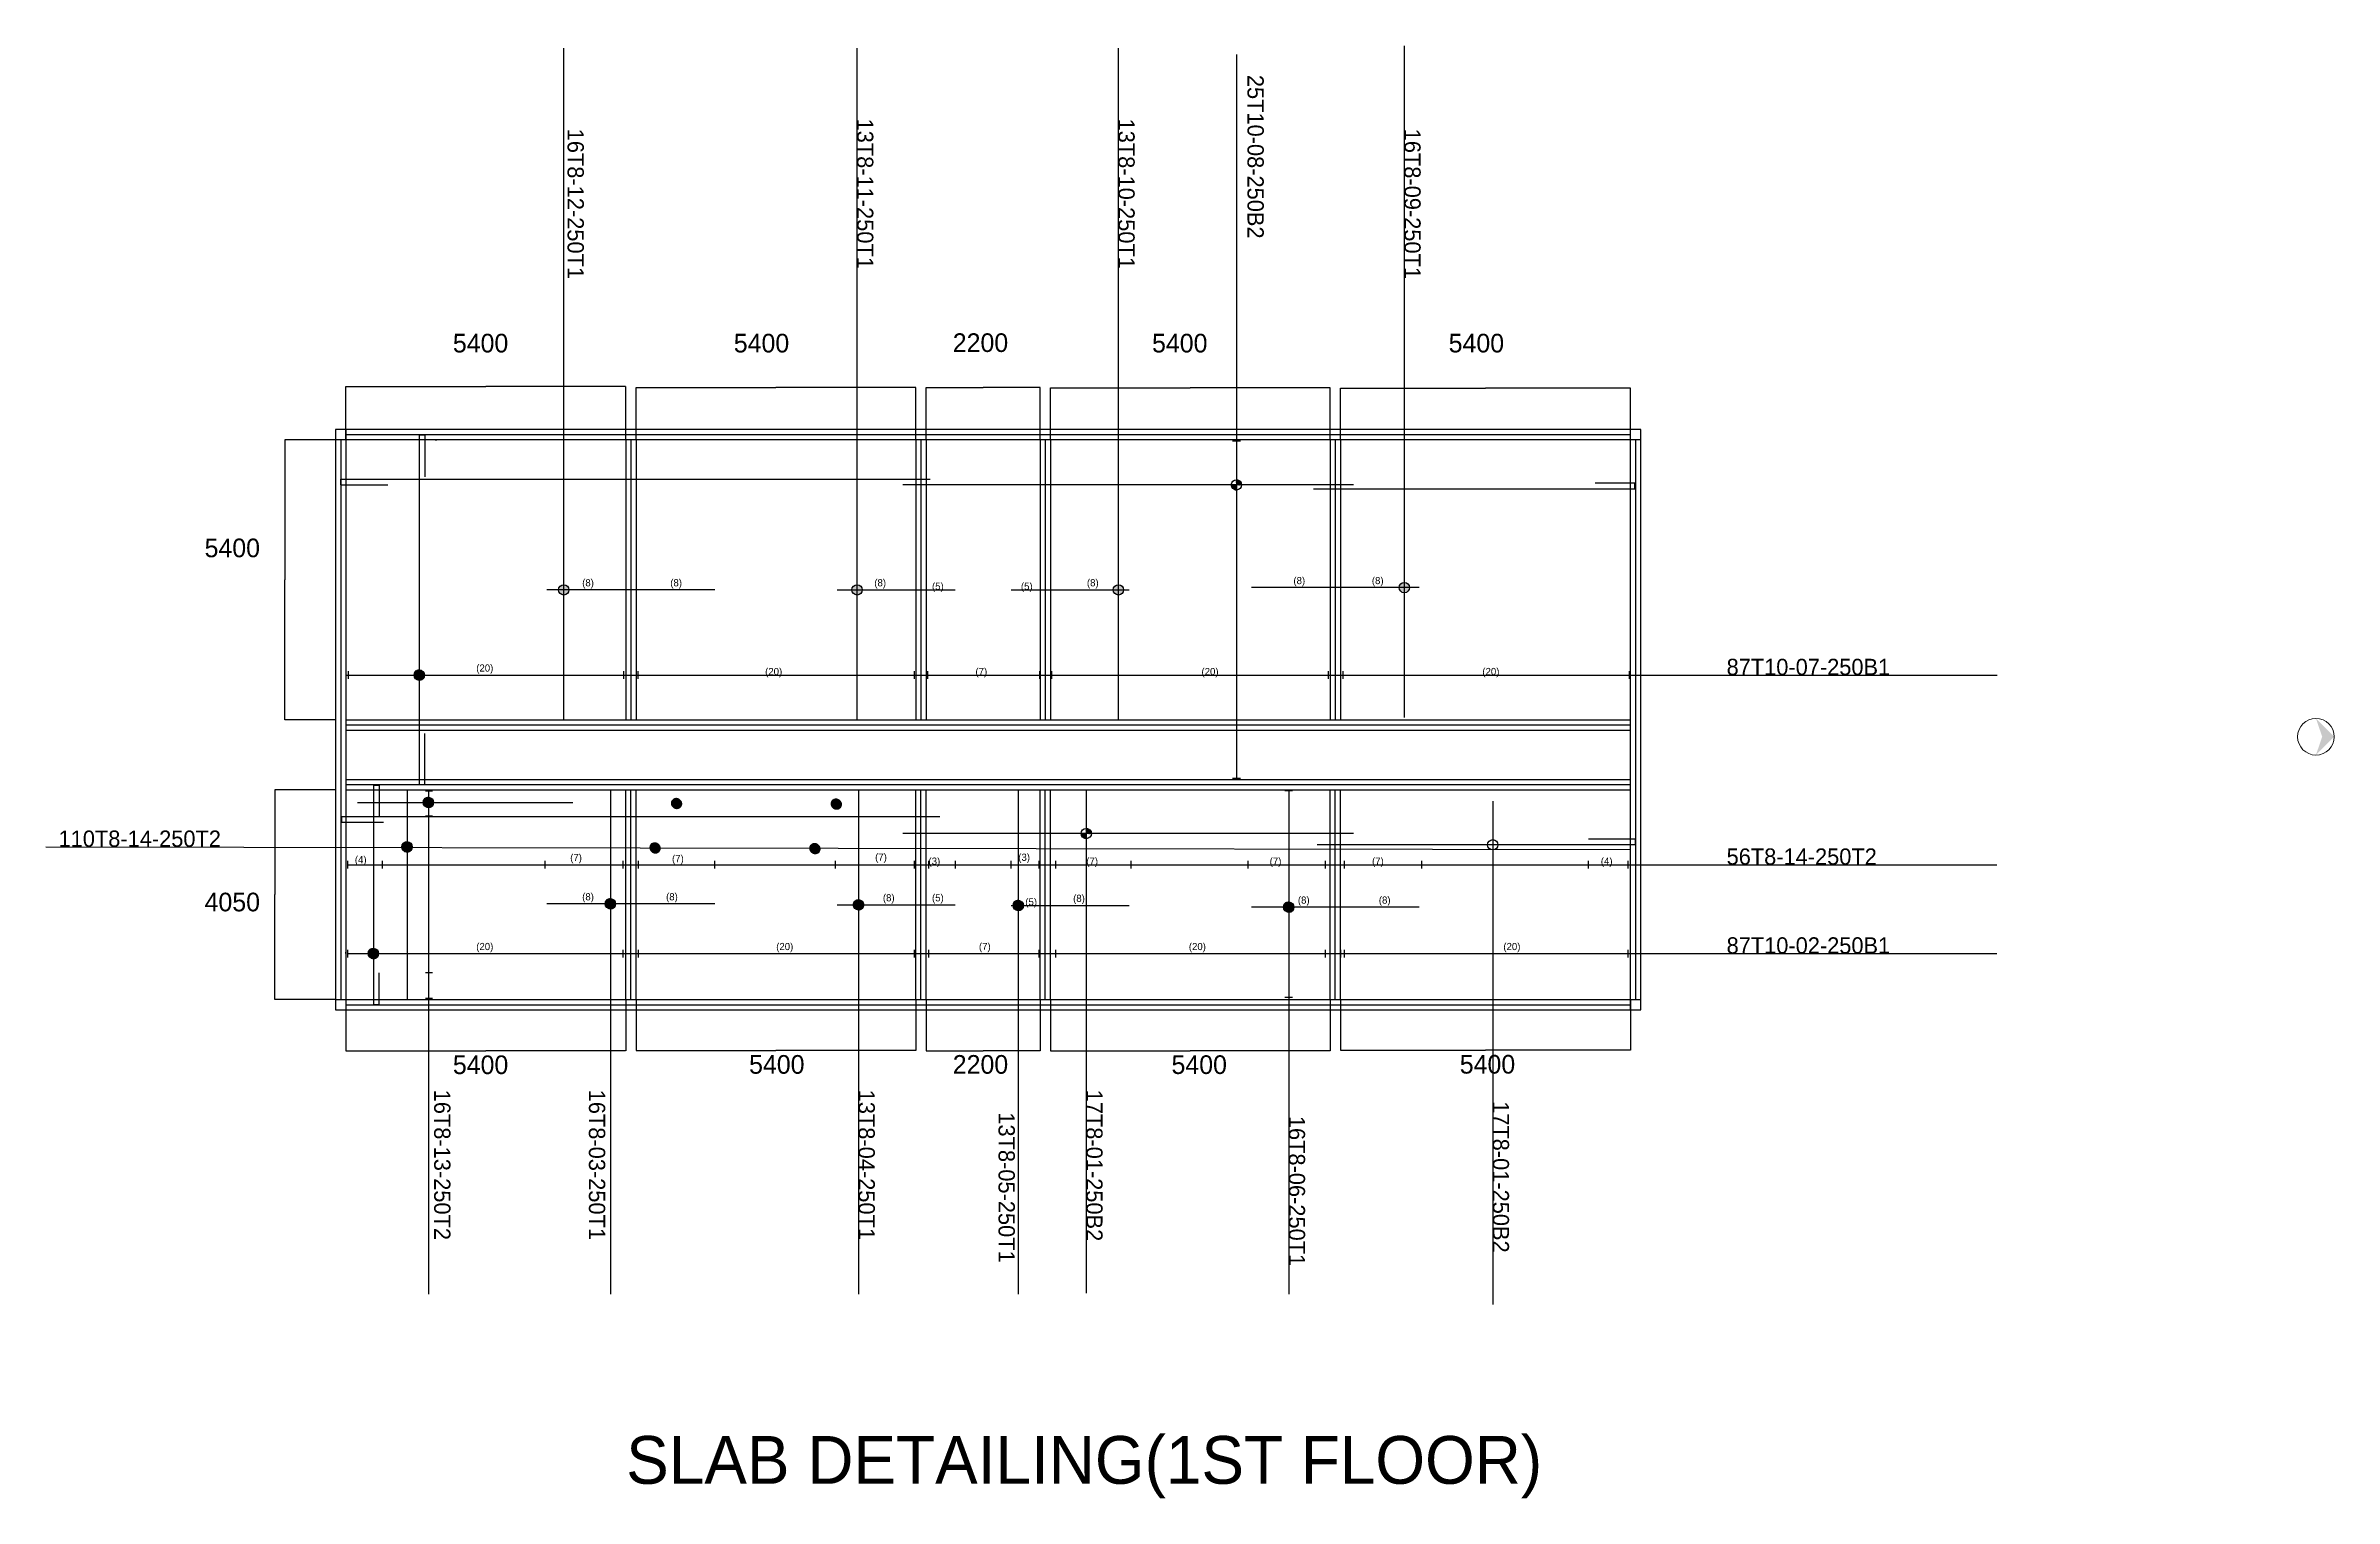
# Model space of a CAD drawing. Header units: millimetres. Extents: x 323482 to 503016, y 8175 to 72038.
# Drawn here: x 368594 to 412775, y 23635 to 51659 of the extents above; entities that cross this region are included whole.
import ezdxf

# ---------------------------------------------------------------- set-up
doc = ezdxf.new("R2010")
doc.units = ezdxf.units.MM
doc.header["$MEASUREMENT"] = 0
doc.layers.add('2D Drafting - General_Pen_No__102', color=7, linetype='Continuous', lineweight=13, true_color=0xcccccc)
doc.layers.add('2D Drafting - General_Pen_No__120', color=7, linetype='Continuous', lineweight=13)
doc.dimstyles.get("Standard").update_dxf_attribs({"dimtxt": 0.18, "dimasz": 0.18, "dimexe": 0.18, "dimexo": 0.0625, "dimgap": 0.09, "dimtad": 0, "dimtih": 1, "dimtoh": 1, "dimdec": 4, "dimzin": 0, "dimdsep": 46, "dimtxsty": 'Standard', "dimcen": 0.09, "dimadec": 0, "dimazin": 0, "dimtfac": 1, "dimtdec": 4, "dimtofl": 0, "dimtmove": 0, "dimatfit": 3, "dimfxl": 1, "dimtolj": 1, "dimtzin": 0, "dimarcsym": 0})
pattern_1 = [(45, (0, 0), (-0.08838834764831845, 0.08838834764831845), [])]

# ---------------------------------------------------------------- blocks, each defined once
blk = doc.blocks.new('*D360')
at = {"color": 0, "lineweight": -2, "transparency": 16777216}
for p, q in [((374389.6882842518, 44055.28668530208), (374389.6882842518, 45083.96731830511)), ((374389.8682842518, 45083.78731830511), (377089.2982842518, 45083.78731830511)), ((379789.5082842518, 45083.78731830511), (377090.0782842519, 45083.78731830511)), ((379789.6882842518, 44055.28668530208), (379789.6882842518, 45083.96731830511))]:
    blk.add_line(p, q, dxfattribs=at)
at = {"color": 0, "transparency": 16777216}
for points in [[(374389.8682842518, 45083.81731830511), (374389.8682842518, 45083.75731830511), (374389.6882842518, 45083.78731830511)], [(379789.5082842518, 45083.81731830511), (379789.5082842518, 45083.75731830511), (379789.6882842518, 45083.78731830511)]]:
    blk.add_solid(points, dxfattribs=at)
at = {"layer": 'Defpoints', "color": 0, "transparency": 16777216}
for p in [(379789.6882842518, 45083.78731830511), (374389.6882842518, 44055.22418530208), (379789.6882842518, 44055.22418530208)]:
    blk.add_point(p, dxfattribs=at)
at = {"color": 0, "transparency": 16777216, "insert": (377089.6882842518, 45083.78731830511), "char_height": 0.18, "attachment_point": 5}
blk.add_mtext('\\A1;5400', dxfattribs=at)
blk = doc.blocks.new('*D361')
at = {"color": 0, "lineweight": -2, "transparency": 16777216}
for p, q in [((379989.6882842518, 44055.28668530208), (379989.6882842518, 45068.47289511684)), ((379989.8682842518, 45068.29289511684), (382689.2982842518, 45068.29289511684)), ((385389.5082842518, 45068.29289511684), (382690.0782842519, 45068.29289511684)), ((385389.6882842518, 44055.28668530208), (385389.6882842518, 45068.47289511684))]:
    blk.add_line(p, q, dxfattribs=at)
at = {"color": 0, "transparency": 16777216}
for points in [[(379989.8682842518, 45068.32289511684), (379989.8682842518, 45068.26289511684), (379989.6882842518, 45068.29289511684)], [(385389.5082842518, 45068.32289511684), (385389.5082842518, 45068.26289511684), (385389.6882842518, 45068.29289511684)]]:
    blk.add_solid(points, dxfattribs=at)
at = {"layer": 'Defpoints', "color": 0, "transparency": 16777216}
for p in [(385389.6882842518, 45068.29289511684), (379989.6882842518, 44055.22418530208), (385389.6882842518, 44055.22418530208)]:
    blk.add_point(p, dxfattribs=at)
at = {"color": 0, "transparency": 16777216, "insert": (382689.6882842518, 45068.29289511684), "char_height": 0.18, "attachment_point": 5}
blk.add_mtext('\\A1;5400', dxfattribs=at)
blk = doc.blocks.new('*D362')
at = {"color": 0, "lineweight": -2, "transparency": 16777216}
for p, q in [((385589.6882842518, 44055.28668530208), (385589.6882842518, 45067.23617704801)), ((385589.8682842518, 45067.05617704801), (386689.2982842518, 45067.05617704801)), ((387789.5082842518, 45067.05617704801), (386690.0782842519, 45067.05617704801)), ((387789.6882842518, 44055.28668530208), (387789.6882842518, 45067.23617704801))]:
    blk.add_line(p, q, dxfattribs=at)
at = {"color": 0, "transparency": 16777216}
for points in [[(385589.8682842518, 45067.08617704801), (385589.8682842518, 45067.02617704801), (385589.6882842518, 45067.05617704801)], [(387789.5082842518, 45067.08617704801), (387789.5082842518, 45067.02617704801), (387789.6882842518, 45067.05617704801)]]:
    blk.add_solid(points, dxfattribs=at)
at = {"layer": 'Defpoints', "color": 0, "transparency": 16777216}
for p in [(387789.6882842518, 45067.05617704801), (385589.6882842518, 44055.22418530208), (387789.6882842518, 44055.22418530208)]:
    blk.add_point(p, dxfattribs=at)
at = {"color": 0, "transparency": 16777216, "insert": (386689.6882842518, 45067.05617704801), "char_height": 0.18, "attachment_point": 5}
blk.add_mtext('\\A1;2200', dxfattribs=at)
blk = doc.blocks.new('*D363')
at = {"color": 0, "lineweight": -2, "transparency": 16777216}
for p, q in [((387989.6882842518, 44055.28668530208), (387989.6882842518, 45058.98088701192)), ((387989.8682842518, 45058.80088701192), (390689.2982842518, 45058.80088701192)), ((393389.5082842518, 45058.80088701192), (390690.0782842519, 45058.80088701192)), ((393389.6882842518, 44055.28668530208), (393389.6882842518, 45058.98088701192))]:
    blk.add_line(p, q, dxfattribs=at)
at = {"color": 0, "transparency": 16777216}
for points in [[(387989.8682842518, 45058.83088701192), (387989.8682842518, 45058.77088701192), (387989.6882842518, 45058.80088701192)], [(393389.5082842518, 45058.83088701192), (393389.5082842518, 45058.77088701192), (393389.6882842518, 45058.80088701192)]]:
    blk.add_solid(points, dxfattribs=at)
at = {"layer": 'Defpoints', "color": 0, "transparency": 16777216}
for p in [(393389.6882842518, 45058.80088701192), (387989.6882842518, 44055.22418530208), (393389.6882842518, 44055.22418530208)]:
    blk.add_point(p, dxfattribs=at)
at = {"color": 0, "transparency": 16777216, "insert": (390689.6882842518, 45058.80088701192), "char_height": 0.18, "attachment_point": 5}
blk.add_mtext('\\A1;5400', dxfattribs=at)
blk = doc.blocks.new('*D364')
at = {"color": 0, "lineweight": -2, "transparency": 16777216}
for p, q in [((393589.6882842518, 44055.28668530208), (393589.6882842518, 45053.16752437159)), ((393589.8682842518, 45052.98752437159), (396389.6703016822, 45052.98752437159)), ((399190.2223191125, 45052.98752437159), (396390.4203016822, 45052.98752437159)), ((399190.4023191125, 44055.28668530208), (399190.4023191125, 45053.16752437159))]:
    blk.add_line(p, q, dxfattribs=at)
at = {"color": 0, "transparency": 16777216}
for points in [[(393589.8682842518, 45053.01752437159), (393589.8682842518, 45052.9575243716), (393589.6882842518, 45052.98752437159)], [(399190.2223191125, 45053.01752437159), (399190.2223191125, 45052.9575243716), (399190.4023191125, 45052.98752437159)]]:
    blk.add_solid(points, dxfattribs=at)
at = {"layer": 'Defpoints', "color": 0, "transparency": 16777216}
for p in [(399190.4023191125, 45052.98752437159), (393589.6882842518, 44055.22418530208), (399190.4023191125, 44055.22418530208)]:
    blk.add_point(p, dxfattribs=at)
at = {"color": 0, "transparency": 16777216, "insert": (396390.0453016822, 45052.98752437159), "char_height": 0.18, "attachment_point": 5}
blk.add_mtext('\\A1;5601', dxfattribs=at)
blk = doc.blocks.new('*D365')
at = {"color": 0, "lineweight": -2, "transparency": 16777216}
for p, q in [((374389.6882842518, 33255.16168530208), (374389.6882842518, 32267.25378256168)), ((379789.6882842518, 33255.16168530208), (379789.6882842518, 32267.25378256168)), ((374389.8682842518, 32267.43378256168), (377089.2982842518, 32267.43378256168)), ((379789.5082842518, 32267.43378256168), (377090.0782842519, 32267.43378256168))]:
    blk.add_line(p, q, dxfattribs=at)
at = {"color": 0, "transparency": 16777216}
for points in [[(374389.8682842518, 32267.46378256168), (374389.8682842518, 32267.40378256168), (374389.6882842518, 32267.43378256168)], [(379789.5082842518, 32267.46378256168), (379789.5082842518, 32267.40378256168), (379789.6882842518, 32267.43378256168)]]:
    blk.add_solid(points, dxfattribs=at)
at = {"layer": 'Defpoints', "color": 0, "transparency": 16777216}
for p in [(374389.6882842518, 33255.22418530208), (379789.6882842518, 33255.22418530208), (379789.6882842518, 32267.43378256168)]:
    blk.add_point(p, dxfattribs=at)
at = {"color": 0, "transparency": 16777216, "insert": (377089.6882842518, 32267.43378256168), "char_height": 0.18, "attachment_point": 5}
blk.add_mtext('\\A1;5400', dxfattribs=at)
blk = doc.blocks.new('*D366')
at = {"color": 0, "lineweight": -2, "transparency": 16777216}
for p, q in [((379989.6882842518, 33255.16168530208), (379989.6882842518, 32274.11481082596)), ((385389.6882842518, 33255.16168530208), (385389.6882842518, 32274.11481082596)), ((379989.8682842518, 32274.29481082596), (382689.2982842518, 32274.29481082596)), ((385389.5082842518, 32274.29481082596), (382690.0782842519, 32274.29481082596))]:
    blk.add_line(p, q, dxfattribs=at)
at = {"color": 0, "transparency": 16777216}
for points in [[(379989.8682842518, 32274.32481082596), (379989.8682842518, 32274.26481082596), (379989.6882842518, 32274.29481082596)], [(385389.5082842518, 32274.32481082596), (385389.5082842518, 32274.26481082596), (385389.6882842518, 32274.29481082596)]]:
    blk.add_solid(points, dxfattribs=at)
at = {"layer": 'Defpoints', "color": 0, "transparency": 16777216}
for p in [(379989.6882842518, 33255.22418530208), (385389.6882842518, 33255.22418530208), (385389.6882842518, 32274.29481082596)]:
    blk.add_point(p, dxfattribs=at)
at = {"color": 0, "transparency": 16777216, "insert": (382689.6882842518, 32274.29481082596), "char_height": 0.18, "attachment_point": 5}
blk.add_mtext('\\A1;5400', dxfattribs=at)
blk = doc.blocks.new('*D367')
at = {"color": 0, "lineweight": -2, "transparency": 16777216}
for p, q in [((385589.6882842518, 33255.16168530208), (385589.6882842518, 32268.3880972226)), ((387789.6882842518, 33255.16168530208), (387789.6882842518, 32268.3880972226)), ((385589.8682842518, 32268.5680972226), (386689.2982842518, 32268.5680972226)), ((387789.5082842518, 32268.5680972226), (386690.0782842519, 32268.5680972226))]:
    blk.add_line(p, q, dxfattribs=at)
at = {"color": 0, "transparency": 16777216}
for points in [[(385589.8682842518, 32268.5980972226), (385589.8682842518, 32268.5380972226), (385589.6882842518, 32268.5680972226)], [(387789.5082842518, 32268.5980972226), (387789.5082842518, 32268.5380972226), (387789.6882842518, 32268.5680972226)]]:
    blk.add_solid(points, dxfattribs=at)
at = {"layer": 'Defpoints', "color": 0, "transparency": 16777216}
for p in [(385589.6882842518, 33255.22418530208), (387789.6882842518, 33255.22418530208), (387789.6882842518, 32268.5680972226)]:
    blk.add_point(p, dxfattribs=at)
at = {"color": 0, "transparency": 16777216, "insert": (386689.6882842518, 32268.5680972226), "char_height": 0.18, "attachment_point": 5}
blk.add_mtext('\\A1;2200', dxfattribs=at)
blk = doc.blocks.new('*D368')
at = {"color": 0, "lineweight": -2, "transparency": 16777216}
for p, q in [((387989.6882842518, 33255.16168530208), (387989.6882842518, 32269.48302595846)), ((393389.6882842518, 33255.16168530208), (393389.6882842518, 32269.48302595846)), ((387989.8682842518, 32269.66302595846), (390689.2982842518, 32269.66302595846)), ((393389.5082842518, 32269.66302595846), (390690.0782842519, 32269.66302595846))]:
    blk.add_line(p, q, dxfattribs=at)
at = {"color": 0, "transparency": 16777216}
for points in [[(387989.8682842518, 32269.69302595846), (387989.8682842518, 32269.63302595846), (387989.6882842518, 32269.66302595846)], [(393389.5082842518, 32269.69302595846), (393389.5082842518, 32269.63302595846), (393389.6882842518, 32269.66302595846)]]:
    blk.add_solid(points, dxfattribs=at)
at = {"layer": 'Defpoints', "color": 0, "transparency": 16777216}
for p in [(387989.6882842518, 33255.22418530208), (393389.6882842518, 33255.22418530208), (393389.6882842518, 32269.66302595846)]:
    blk.add_point(p, dxfattribs=at)
at = {"color": 0, "transparency": 16777216, "insert": (390689.6882842518, 32269.66302595846), "char_height": 0.18, "attachment_point": 5}
blk.add_mtext('\\A1;5400', dxfattribs=at)
blk = doc.blocks.new('*D369')
at = {"color": 0, "lineweight": -2, "transparency": 16777216}
for p, q in [((393589.6882842518, 33255.16168530208), (393589.6882842518, 32276.76942222163)), ((399190.4023191125, 33255.16168530208), (399190.4023191125, 32276.76942222163)), ((393589.8682842518, 32276.94942222163), (396389.6703016822, 32276.94942222163)), ((399190.2223191125, 32276.94942222163), (396390.4203016822, 32276.94942222163))]:
    blk.add_line(p, q, dxfattribs=at)
at = {"color": 0, "transparency": 16777216}
for points in [[(393589.8682842518, 32276.97942222163), (393589.8682842518, 32276.91942222163), (393589.6882842518, 32276.94942222163)], [(399190.2223191125, 32276.97942222163), (399190.2223191125, 32276.91942222163), (399190.4023191125, 32276.94942222163)]]:
    blk.add_solid(points, dxfattribs=at)
at = {"layer": 'Defpoints', "color": 0, "transparency": 16777216}
for p in [(393589.6882842518, 33255.22418530208), (399190.4023191125, 33255.22418530208), (399190.4023191125, 32276.94942222163)]:
    blk.add_point(p, dxfattribs=at)
at = {"color": 0, "transparency": 16777216, "insert": (396390.0453016822, 32276.94942222163), "char_height": 0.18, "attachment_point": 5}
blk.add_mtext('\\A1;5601', dxfattribs=at)
blk = doc.blocks.new('*D370')
at = {"color": 0, "lineweight": -2, "transparency": 16777216}
for p, q in [((374189.625784252, 44055.2241853021), (373210.1117036753, 44055.2241853021)), ((373210.2917036753, 44055.0441853021), (373210.2917036753, 41355.4041853021)), ((373210.2917036753, 38655.4041853021), (373210.2917036753, 41355.0441853021)), ((374189.625784252, 38655.2241853021), (373210.1117036753, 38655.2241853021))]:
    blk.add_line(p, q, dxfattribs=at)
at = {"color": 0, "transparency": 16777216}
for points in [[(373210.2617036753, 44055.0441853021), (373210.3217036753, 44055.0441853021), (373210.2917036753, 44055.2241853021)], [(373210.2617036753, 38655.4041853021), (373210.3217036753, 38655.4041853021), (373210.2917036753, 38655.2241853021)]]:
    blk.add_solid(points, dxfattribs=at)
at = {"layer": 'Defpoints', "color": 0, "transparency": 16777216}
for p in [(374189.688284252, 44055.2241853021), (373210.2917036753, 38655.2241853021), (374189.688284252, 38655.2241853021)]:
    blk.add_point(p, dxfattribs=at)
at = {"color": 0, "transparency": 16777216, "insert": (373210.2917036752, 41355.22418530199), "char_height": 0.18, "attachment_point": 5}
blk.add_mtext('\\A1;5400', dxfattribs=at)
blk = doc.blocks.new('*D371')
at = {"color": 0, "lineweight": -2, "transparency": 16777216}
for p, q in [((374189.625784252, 37305.2241853021), (373018.0429624653, 37305.2241853021)), ((373018.2229624653, 37305.0441853021), (373018.2229624653, 35280.4041853021)), ((373018.2229624653, 33255.4041853021), (373018.2229624653, 35280.0441853021)), ((374189.625784252, 33255.2241853021), (373018.0429624653, 33255.2241853021))]:
    blk.add_line(p, q, dxfattribs=at)
at = {"color": 0, "transparency": 16777216}
for points in [[(373018.1929624653, 37305.0441853021), (373018.2529624653, 37305.0441853021), (373018.2229624653, 37305.2241853021)], [(373018.1929624653, 33255.4041853021), (373018.2529624653, 33255.4041853021), (373018.2229624653, 33255.2241853021)]]:
    blk.add_solid(points, dxfattribs=at)
at = {"layer": 'Defpoints', "color": 0, "transparency": 16777216}
for p in [(373018.2229624653, 37305.2241853021), (374189.688284252, 37305.2241853021), (374189.688284252, 33255.2241853021)]:
    blk.add_point(p, dxfattribs=at)
at = {"color": 0, "transparency": 16777216, "insert": (373018.2229624653, 35280.22418530199), "char_height": 0.18, "attachment_point": 5}
blk.add_mtext('\\A1;4050', dxfattribs=at)

msp = doc.modelspace()

# ---------------------------------------------------------------- hatches: boundary and pattern name
h = msp.add_hatch()
h.set_pattern_fill('ANSI31', color=256)
h.set_pattern_definition(pattern_1)
h.paths.add_polyline_path([(391581.6901725829, 43286.57685239086), (391581.6901725829, 43186.57685239086), (391681.6901725829, 43186.5768616221, 0.4142135353354306)])
h.paths.add_polyline_path([(391581.6901725829, 43186.57685239086), (391481.6901725829, 43186.57684315963, 0.4142135353354439), (391581.6901725829, 43086.57685239086)])
h = msp.add_hatch()
h.set_pattern_fill('ANSI31', color=256, scale=10)
h.set_pattern_definition([(45, (378584.5614810102, 41204.02942572162), (-0.8838834764831844, 0.8838834764831844), [])])
h.paths.add_polyline_path([(378592.9458577149, 41261.27268242405, 0.4142135623730951), (378492.9458577149, 41161.27268242405), (378592.9458577149, 41161.27268242405)])
h.paths.add_polyline_path([(378592.9458577149, 41261.27268242405), (378592.9458577149, 41161.27268242405), (378692.9458577149, 41161.27268242405, 0.4142135623730951)])
h.paths.add_polyline_path([(378692.9458577149, 41161.27268242405), (378592.9458577149, 41161.27268242405), (378592.9458577149, 41061.27268242405, 0.4142135623730951)])
h.paths.add_polyline_path([(378592.9458577149, 41161.27268242405), (378492.9458577149, 41161.27268242405, 0.4142135623730951), (378592.9458577149, 41061.27268242405)])
h.paths.add_polyline_path([(384255.9669675454, 41261.27268242405), (384255.9669675454, 41161.27268242405), (384355.9669675454, 41161.27268242405, 0.4142135623730951)])
h.paths.add_polyline_path([(384355.9669675454, 41161.27268242405), (384255.9669675454, 41161.27268242405), (384255.9669675454, 41061.27268242405, 0.4142135623730924)])
h.paths.add_polyline_path([(384255.9669675454, 41161.27268242405), (384155.9669675454, 41161.27268242405, 0.4142135623730951), (384255.9669675454, 41061.27268242405)])
h.paths.add_polyline_path([(384255.9669675454, 41261.27268242405, 0.4142135623730951), (384155.9669675454, 41161.27268242405), (384255.9669675454, 41161.27268242405)])
h.paths.add_polyline_path([(389401.1614238098, 41161.27268242405), (389301.1614238098, 41161.27268242405), (389301.1614238098, 41061.27268242405, 0.4142135623730951)])
h.paths.add_polyline_path([(389301.1614238098, 41261.27268242405), (389301.1614238098, 41161.27268242405), (389401.1614238098, 41161.27268242405, 0.4142135623730951)])
h.paths.add_polyline_path([(389301.1614238098, 41261.27268242405, 0.4142135623730951), (389201.1614238098, 41161.27268242405), (389301.1614238098, 41161.27268242405)])
h.paths.add_polyline_path([(389301.1614238098, 41161.27268242405), (389201.1614238098, 41161.27268242405, 0.4142135623730951), (389301.1614238098, 41061.27268242405)])
h.paths.add_polyline_path([(394922.3198062517, 41203.88541436993), (394822.3198062517, 41203.88541436993), (394822.3198062517, 41103.88541436993, 0.4142135623731003)])
h.paths.add_polyline_path([(394822.3198062517, 41303.88541436993), (394822.3198062517, 41203.88541436993), (394922.3198062517, 41203.88541436993, 0.4142135623730951)])
h.paths.add_polyline_path([(394822.3198062517, 41303.88541436993, 0.4142135623730951), (394722.3198062517, 41203.88541436993), (394822.3198062517, 41203.88541436993)])
h.paths.add_polyline_path([(394822.3198062517, 41203.88541436993), (394722.3198062517, 41203.88541436993, 0.4142135623730951), (394822.3198062517, 41103.88541436993)])
h = msp.add_hatch()
h.set_pattern_fill('ANSI31', color=256)
h.set_pattern_definition(pattern_1)
h.paths.add_polyline_path([(375804.0899379094, 39616.47794785004, 0.4142135623737477), (375704.0899379094, 39516.47794784978), (375804.0899379094, 39516.47794784978)])
h.paths.add_polyline_path([(375904.0899379094, 39516.47794784978), (375804.0899379094, 39516.47794784978), (375804.0899379094, 39416.47794785004, 0.4142135623724476)])
h.paths.add_polyline_path([(375804.0899379094, 39616.47794785004), (375804.0899379094, 39516.47794784978), (375904.0899379094, 39516.47794784978, 0.4142135623740327)])
h.paths.add_polyline_path([(375804.0899379094, 39516.47794784978), (375704.0899379094, 39516.47794784978, 0.4142135623721575), (375804.0899379094, 39416.47794785004)])
h = msp.add_hatch()
h.set_pattern_fill('ANSI31', color=256, scale=10)
h.set_pattern_definition([(45, (375967.1064855026, 37098.37372118782), (-0.8838834764831844, 0.8838834764831844), [])])
h.paths.add_polyline_path([(375980.4620356129, 37158.52433048957, 0.4142135623730951), (375880.4620356129, 37058.52433048957), (375980.4620356129, 37058.52433048957)])
h.paths.add_polyline_path([(376080.4620356129, 37058.52433048957), (375980.4620356129, 37058.52433048957), (375980.4620356129, 36958.52433048957, 0.4142135623730951)])
h.paths.add_polyline_path([(375980.4620356129, 37158.52433048957), (375980.4620356129, 37058.52433048957), (376080.4620356129, 37058.52433048957, 0.4142135623730951)])
h.paths.add_polyline_path([(375980.4620356129, 37058.52433048957), (375880.4620356129, 37058.52433048957, 0.4142135623730951), (375980.4620356129, 36958.52433048957)])
h.paths.add_polyline_path([(380771.1523385453, 37138.8812400453), (380771.1523385453, 37038.8812400453), (380871.1523385453, 37038.8812400453, 0.4142135623730951)])
h.paths.add_polyline_path([(380771.1523385453, 37138.8812400453, 0.4142135623730951), (380671.1523385453, 37038.8812400453), (380771.1523385453, 37038.8812400453)])
h.paths.add_polyline_path([(380771.1523385453, 37038.8812400453), (380671.1523385453, 37038.8812400453, 0.4142135623730951), (380771.1523385453, 36938.8812400453)])
h.paths.add_polyline_path([(380871.1523385453, 37038.8812400453), (380771.1523385453, 37038.8812400453), (380771.1523385453, 36938.8812400453, 0.4142135623730951)])
h.paths.add_polyline_path([(383955.763026197, 37027.11036701838), (383855.763026197, 37027.11036701838), (383855.763026197, 36927.11036701838, 0.4142135623730951)])
h.paths.add_polyline_path([(383855.763026197, 37127.11036701838), (383855.763026197, 37027.11036701838), (383955.763026197, 37027.11036701838, 0.4142135623730951)])
h.paths.add_polyline_path([(383855.763026197, 37127.11036701838, 0.4142135623730951), (383755.763026197, 37027.11036701838), (383855.763026197, 37027.11036701838)])
h.paths.add_polyline_path([(383855.763026197, 37027.11036701838), (383755.763026197, 37027.11036701838, 0.4142135623730951), (383855.763026197, 36927.11036701838)])
h = msp.add_hatch()
h.set_pattern_fill('ANSI31', color=256, scale=10)
h.set_pattern_definition([(45, (375553.6818172351, 36240.12109100481), (-0.8838834764831844, 0.8838834764831844), [])])
h.paths.add_polyline_path([(375567.0373673454, 36300.27170030656, 0.4142135623730951), (375467.0373673454, 36200.27170030656), (375567.0373673454, 36200.27170030656)])
h.paths.add_polyline_path([(375667.0373673454, 36200.27170030656), (375567.0373673454, 36200.27170030656), (375567.0373673454, 36100.27170030656, 0.4142135623730951)])
h.paths.add_polyline_path([(375567.0373673454, 36300.27170030656), (375567.0373673454, 36200.27170030656), (375667.0373673454, 36200.27170030656, 0.4142135623730951)])
h.paths.add_polyline_path([(375567.0373673454, 36200.27170030656), (375467.0373673454, 36200.27170030656, 0.4142135623730951), (375567.0373673454, 36100.27170030656)])
h.paths.add_polyline_path([(380357.7276702778, 36280.62860986229), (380357.7276702778, 36180.62860986229), (380457.7276702778, 36180.62860986229, 0.4142135623730951)])
h.paths.add_polyline_path([(380357.7276702778, 36280.62860986229, 0.4142135623730951), (380257.7276702778, 36180.62860986229), (380357.7276702778, 36180.62860986229)])
h.paths.add_polyline_path([(380357.7276702778, 36180.62860986229), (380257.7276702778, 36180.62860986229, 0.4142135623730951), (380357.7276702778, 36080.62860986229)])
h.paths.add_polyline_path([(380457.7276702778, 36180.62860986229), (380357.7276702778, 36180.62860986229), (380357.7276702778, 36080.62860986229, 0.4142135623730951)])
h.paths.add_polyline_path([(383542.3383579295, 36168.85773683537), (383442.3383579295, 36168.85773683537), (383442.3383579295, 36068.85773683537, 0.4142135623730951)])
h.paths.add_polyline_path([(383442.3383579295, 36268.85773683537), (383442.3383579295, 36168.85773683537), (383542.3383579295, 36168.85773683537, 0.4142135623730951)])
h.paths.add_polyline_path([(383442.3383579295, 36268.85773683537, 0.4142135623730951), (383342.3383579295, 36168.85773683537), (383442.3383579295, 36168.85773683537)])
h.paths.add_polyline_path([(383442.3383579295, 36168.85773683537), (383342.3383579295, 36168.85773683537, 0.4142135623730951), (383442.3383579295, 36068.85773683537)])
h = msp.add_hatch()
h.set_pattern_fill('ANSI31', color=256)
h.set_pattern_definition([(45, (0, -327.4751408548473), (-0.08838834764831845, 0.08838834764831845), [])])
h.paths.add_polyline_path([(388682.3859866448, 36559.4606148894), (388682.3859866448, 36459.4606148894), (388782.3859866444, 36459.46090723739, 0.4142127061059261)])
h.paths.add_polyline_path([(388682.3859866448, 36459.4606148894), (388582.3859866452, 36459.46032254142, 0.4142127061059386), (388682.3859866448, 36359.4606148894)])
h = msp.add_hatch()
h.set_pattern_fill('ANSI31', color=256, scale=10)
h.set_pattern_definition([(45, (379480.6910367892, 35143.04142387083), (-0.8838834764831844, 0.8838834764831844), [])])
h.paths.add_polyline_path([(379494.0465868996, 35203.19203317259, 0.4142135623730951), (379394.0465868996, 35103.19203317259), (379494.0465868996, 35103.19203317259)])
h.paths.add_polyline_path([(379594.0465868996, 35103.19203317259), (379494.0465868996, 35103.19203317259), (379494.0465868996, 35003.19203317259, 0.4142135623730951)])
h.paths.add_polyline_path([(379494.0465868996, 35203.19203317259), (379494.0465868996, 35103.19203317259), (379594.0465868996, 35103.19203317259, 0.4142135623730951)])
h.paths.add_polyline_path([(379494.0465868996, 35103.19203317259), (379394.0465868996, 35103.19203317259, 0.4142135623730951), (379494.0465868996, 35003.19203317259)])
h.paths.add_polyline_path([(384284.736889832, 35183.54894272832), (384284.736889832, 35083.54894272832), (384384.736889832, 35083.54894272832, 0.4142135623730951)])
h.paths.add_polyline_path([(384284.736889832, 35183.54894272832, 0.4142135623730951), (384184.736889832, 35083.54894272832), (384284.736889832, 35083.54894272832)])
h.paths.add_polyline_path([(384284.736889832, 35083.54894272832), (384184.736889832, 35083.54894272832, 0.4142135623730951), (384284.736889832, 34983.54894272832)])
h.paths.add_polyline_path([(384384.736889832, 35083.54894272832), (384284.736889832, 35083.54894272832), (384284.736889832, 34983.54894272832, 0.4142135623730951)])
h.paths.add_polyline_path([(387469.3475774836, 35071.77806970139), (387369.3475774836, 35071.77806970139), (387369.3475774836, 34971.77806970139, 0.4142135623730951)])
h.paths.add_polyline_path([(387369.3475774836, 35171.77806970139), (387369.3475774836, 35071.77806970139), (387469.3475774836, 35071.77806970139, 0.4142135623730951)])
h.paths.add_polyline_path([(387369.3475774836, 35171.77806970139, 0.4142135623730951), (387269.3475774836, 35071.77806970139), (387369.3475774836, 35071.77806970139)])
h.paths.add_polyline_path([(387369.3475774836, 35071.77806970139), (387269.3475774836, 35071.77806970139, 0.4142135623730951), (387369.3475774836, 34971.77806970139)])
h = msp.add_hatch()
h.set_pattern_fill('ANSI31', color=256)
h.set_pattern_definition(pattern_1)
h.paths.add_polyline_path([(392591.0367898899, 35138.6278370925, 0.4142135623730951), (392491.0367898899, 35038.6278370925), (392591.0367898899, 35038.6278370925)])
h.paths.add_polyline_path([(392691.0367898899, 35038.6278370925), (392591.0367898899, 35038.6278370925), (392591.0367898899, 34938.6278370925, 0.4142135623730951)])
h.paths.add_polyline_path([(392591.0367898899, 35138.6278370925), (392591.0367898899, 35038.6278370925), (392691.0367898899, 35038.6278370925, 0.4142135623730951)])
h.paths.add_polyline_path([(392591.0367898899, 35038.6278370925), (392491.0367898899, 35038.6278370925, 0.4142135623730951), (392591.0367898899, 34938.6278370925)])
h = msp.add_hatch()
h.set_pattern_fill('ANSI31', color=256)
h.set_pattern_definition(pattern_1)
h.paths.add_polyline_path([(374919.3244864275, 34242.75889507018, 0.4142135623730951), (374819.3244864275, 34142.75889507018), (374919.3244864275, 34142.75889507018)])
h.paths.add_polyline_path([(374919.3244864275, 34242.75889507018), (374919.3244864275, 34142.75889507018), (375019.3244864275, 34142.75889507018, 0.4142135623730951)])
h.paths.add_polyline_path([(375019.3244864275, 34142.75889507018), (374919.3244864275, 34142.75889507018), (374919.3244864275, 34042.75889507018, 0.4142135623730951)])
h.paths.add_polyline_path([(374919.3244864275, 34142.75889507018), (374819.3244864275, 34142.75889507018, 0.4142135623730951), (374919.3244864275, 34042.75889507018)])
at = {"layer": '2D Drafting - General_Pen_No__120', "linetype": 'Continuous', "lineweight": 13}
msp.add_hatch(color=7, dxfattribs=at).paths.add_polyline_path([(412421.2501335653, 38680.29243088862), (412542.4205896929, 38326.85603223391), (412421.2501335653, 37973.41963357921), (412774.68653222, 38326.85603223391)])

# ---------------------------------------------------------------- linework, layer by layer
for p, q in [((378592.9458577149, 38655.22418530208), (378592.9458577149, 51616.16546793096)), ((384255.9669675454, 38655.22418530208), (384255.9669675454, 51616.16546793096)), ((389301.1614238098, 38655.22418530208), (389301.1614238098, 51616.16546793095)), ((391581.6901725829, 51491.25570100173), (391581.6901725829, 37504.05082663335)), ((394822.3198062517, 38697.83691724796), (394822.3198062517, 51658.77819987683)), ((374189.6882842518, 44255.22418530208), (374189.6882842518, 33055.22418530208)), ((399389.6882842518, 44253.60289825033), (374189.6882842518, 44255.22418530208)), ((374389.6882842518, 44255.22418530208), (374389.6882842518, 33055.22418530208)), ((399190.4023191125, 33055.22418530208), (399190.4023191125, 44253.61571966917)), ((399390.2606804669, 33055.22418530208), (399389.6882842518, 44253.60289825033)), ((399389.6882842518, 44055.22418530208), (374189.6882842518, 44055.22418530208)), ((374289.6882842518, 44055.22418530208), (374289.6882842518, 33255.22418530208)), ((399190.3959893283, 44155.23057344939), (374389.6882842518, 44155.22418530208)), ((375804.0899379094, 44151.45103389015), (375804.0899379094, 37408.11960721016)), ((375804.0899379094, 44151.45103389015), (375914.0797051562, 44151.45103389015)), ((375914.0797051562, 44151.45103389015), (375914.0797051562, 43343.72425391695)), ((376110.413955708, 44055.22418530208), (376141.7709122465, 44055.22418530208)), ((379789.6882842518, 44055.22418530208), (379789.6882842518, 38655.22418530208)), ((379889.6882842518, 44055.22418530208), (379889.6882842518, 38655.22418530208)), ((379989.6882842518, 44055.22418530208), (379989.6882842518, 38655.22418530208)), ((385389.6882842518, 44055.22418530208), (385389.6882842518, 38655.22418530208)), ((385489.6882842518, 44055.22418530208), (385489.6882842518, 38655.22418530208)), ((385589.6882842518, 44055.22418530208), (385589.6882842518, 38655.22418530208)), ((387789.6882842518, 44055.22418530208), (387789.6882842518, 38655.22418530208)), ((387889.6882842518, 44055.22418530208), (387889.6882842518, 38655.22418530208)), ((387989.6882842518, 44055.22418530208), (387989.6882842518, 38655.22418530208)), ((391656.6901725829, 44032.80583529605), (391506.6901725829, 44032.80583529605)), ((393389.6882842518, 44055.22418530208), (393389.6882842518, 38655.22418530208)), ((393489.6882842518, 44055.22418530208), (393489.6882842518, 38655.22418530208)), ((393589.6882842518, 44055.22418530208), (393589.6882842518, 38655.22418530208)), ((399289.6882842518, 33255.22418530208), (399289.6882842518, 44055.22418530208)), ((374289.6882842518, 43186.57756329328), (374289.7259539896, 43296.57755684324)), ((374296.4236656651, 43186.57756329328), (374296.4613354029, 43296.57755684324)), ((374296.4236656651, 43186.57756329328), (375199.6882842518, 43186.57756329328)), ((374296.461334613, 43296.57525029745), (385669.6882842518, 43296.57525029745)), ((374389.6882842518, 43186.57756329328), (374389.6882842518, 43186.57756329328)), ((393839.6882842518, 43186.57685239086), (385139.6882842518, 43186.57685239086)), ((399273.8652964646, 43106.67251796839), (393070.2326403788, 43106.67251796839)), ((399273.8652964646, 43216.6351193159), (398503.5934134778, 43216.6351193159)), ((399273.8652964646, 43106.67251796839), (399273.8652964646, 43216.6351193159)), ((381509.6882842518, 41161.27268242405), (378269.6882842518, 41161.27268242405)), ((383869.6882842518, 41161.27268242405), (386149.6882842518, 41161.27268242405)), ((387229.6882842518, 41161.27268242405), (389509.6882842518, 41161.27268242405)), ((395109.6882842518, 41203.88541436993), (391869.6882842518, 41203.88541436993)), ((374389.6882842518, 39516.47794784978), (406265.9400478825, 39516.47794784978)), ((374432.3799930455, 39591.47794784978), (374432.3799930455, 39441.47794784978)), ((379749.1873932309, 39591.47794784978), (379749.1873932309, 39441.47794784978)), ((380025.9507549773, 39591.47794784978), (380025.9507549773, 39441.47794784978)), ((385360.0291274337, 39591.47794784978), (385360.0291274337, 39441.47794784978)), ((385616.7374395214, 39591.47794784978), (385616.7374395214, 39441.47794784978)), ((387777.8850318731, 39591.47794784978), (387777.8850318731, 39441.47794784978)), ((388012.6983968203, 39591.47794784978), (388012.6983968203, 39441.47794784978)), ((393351.786771683, 39591.47794784978), (393351.786771683, 39441.47794784978)), ((393634.726116959, 39591.47794784978), (393634.726116959, 39441.47794784978)), ((399165.4501004517, 39591.47794784978), (399165.4501004517, 39441.47794784978)), ((374389.6882842518, 38655.22418530208), (399190.4023191125, 38655.22418530208)), ((374389.6882842518, 38655.22418530208), (399190.4023191125, 38655.22418530208)), ((374389.6882842518, 38555.22418530208), (399190.4023191125, 38555.22418530208)), ((374389.6882842518, 38455.22418530208), (399190.4023191125, 38455.22418530208)), ((379789.6882842518, 38655.22418530208), (379789.6882842518, 38655.22418530208)), ((375913.914439264, 37408.11960721016), (375913.9144392641, 38389.05082663335)), ((374389.6882842518, 37504.05082663335), (399190.4023191125, 37504.05082663335)), ((374389.6882842518, 37404.05082663335), (399190.4023191125, 37404.05082663335)), ((374389.6882842518, 37304.05082663335), (399190.4023191125, 37304.05082663335)), ((374919.3244864275, 37393.68777545854), (374919.3244864275, 33161.29783775553)), ((374919.3244864275, 37393.68777545854), (375029.3248249477, 37393.68777545854)), ((375029.3248249477, 37393.68777545854), (375027.8363025208, 36793.78433913129)), ((375568.1046248429, 37304.05082663335), (375568.1046248429, 33255.22418530208)), ((375804.0899369375, 37408.11960721016), (375913.9144392641, 37408.11960721016)), ((375913.9144392641, 37397.83965213), (375913.9144392641, 37397.83965213)), ((375922.0684324093, 37284.73893716931), (376061.0296387486, 37284.73893716931)), ((375980.5231464114, 37304.05082663335), (375980.5231464114, 27569.69408347749)), ((379494.0465868996, 37304.05082663335), (379494.0465868996, 27569.69408347749)), ((379789.6882842518, 33255.22418530208), (379789.6882842518, 37305.22418530208)), ((379789.6882842518, 33255.22418530208), (379789.6882842518, 37305.22418530208)), ((379889.6882842518, 33255.22418530208), (379889.6882842518, 37305.22418530208)), ((379989.6882842518, 33255.22418530208), (379989.6882842518, 37305.22418530208)), ((384284.736889832, 37304.05082663335), (384284.736889832, 27569.69408347749)), ((385389.6882842518, 33255.22418530208), (385389.6882842518, 37305.22418530208)), ((385489.6882842518, 33255.22418530208), (385489.6882842518, 37305.22418530208)), ((385589.6882842518, 33255.22418530208), (385589.6882842518, 37305.22418530208)), ((387369.3475774836, 37304.05082663335), (387369.3475774836, 27569.69408347749)), ((387789.6882842518, 33255.22418530208), (387789.6882842518, 37305.22418530208)), ((387789.6882842518, 33255.22418530208), (387789.6882842518, 37305.22418530208)), ((387889.6882842518, 33255.22418530208), (387889.6882842518, 37305.22418530208)), ((387989.6882842518, 33255.22418530208), (387989.6882842518, 37305.22418530208)), ((388682.3859866448, 37304.05082663335), (388682.3859866448, 27589.60146560159)), ((391656.6901725828, 37523.34769244038), (391506.6901725828, 37523.34769244038)), ((391656.6901725829, 37504.05082663335), (391506.6901725829, 37504.05082663335)), ((392666.0367898899, 37281.22188720328), (392516.0367898899, 37281.22188720328)), ((392591.0367898899, 37304.05082663335), (392591.0367898899, 27569.69408347749)), ((393389.6882842518, 33255.22418530208), (393389.6882842518, 37305.22418530208)), ((393389.6882842518, 33255.22418530208), (393389.6882842518, 37305.22418530208)), ((393489.6882842518, 33255.22418530208), (393489.6882842518, 37305.22418530208)), ((393589.6882842518, 33255.22418530208), (393589.6882842518, 37305.22418530208)), ((374305.95806862, 36786.96676597872), (374305.4642440937, 36676.96787445096)), ((374305.4642440937, 36676.96787445096), (375115.4642440937, 36676.96787445096)), ((374305.95806862, 36786.96676597872), (385855.95806862, 36786.96676597872)), ((374615.4642440937, 37058.12052651774), (378769.6882842518, 37058.12052651774)), ((375922.0684324093, 36800.07535957545), (376061.0296387486, 36800.07535957545)), ((396528.5802165847, 37083.69145043462), (396528.5802165847, 27369.24208940286)), ((393839.6882842518, 36459.4606148894), (385139.6882842518, 36459.4606148894)), ((399279.2630754012, 36241.83361157488), (393139.6882842518, 36241.76081418647)), ((399280.0238982285, 36351.8309297968), (398380.4023191125, 36351.8309297968)), ((399280.0238982285, 36351.8309297968), (399279.2558064216, 36241.83361148869)), ((368594.138015295, 36203.25926625583), (399190.4023191125, 36150.97324418178)), ((374418.073578569, 35932.63057481591), (374418.073578569, 35782.63057481591)), ((374418.073578569, 35857.63057481591), (406257.9590511371, 35857.63057481591)), ((375086.579055503, 35932.63057481591), (375086.579055503, 35782.63057481591)), ((378226.9063029326, 35932.63057481591), (378226.9063029326, 35782.63057481591)), ((379735.3459489997, 35932.63057481591), (379735.3459489997, 35782.63057481591)), ((379735.3459489997, 35907.63057481591), (379735.3459489997, 35807.63057481591)), ((380028.9119705423, 35932.63057481591), (380028.9119705423, 35782.63057481591)), ((381504.7666415293, 35932.63057481591), (381504.7666415293, 35782.63057481591)), ((383837.1307318658, 35932.63057481591), (383837.1307318658, 35782.63057481591)), ((385358.6604843482, 35932.63057481591), (385358.6604843482, 35782.63057481591)), ((385635.7881491382, 35932.63057481591), (385635.7881491382, 35782.63057481591)), ((386148.6191387121, 35932.63057481591), (386148.6191387121, 35782.63057481591)), ((387227.910176672, 35932.63057481591), (387227.910176672, 35782.63057481591)), ((387764.7400422376, 35932.63057481591), (387764.7400422376, 35782.63057481591)), ((388089.0332533633, 35932.63057481591), (388089.0332533633, 35782.63057481591)), ((389541.6527653039, 35932.63057481591), (389541.6527653039, 35782.63057481591)), ((391802.9891277049, 35932.63057481591), (391802.9891277049, 35782.63057481591)), ((393293.5601159653, 35932.63057481591), (393293.5601159653, 35782.63057481591)), ((393660.4182941657, 35932.63057481591), (393660.4182941657, 35782.63057481591)), ((395152.1572168209, 35932.63057481591), (395152.1572168209, 35782.63057481591)), ((398373.3689870723, 35932.63057481591), (398373.3689870723, 35782.63057481591)), ((399137.1647571593, 35932.63057481591), (399137.1647571593, 35782.63057481591)), ((381509.6882842518, 35103.19203317259), (378269.6882842518, 35103.19203317259)), ((383869.6882842518, 35083.54894272832), (386149.6882842518, 35083.54894272832)), ((387229.6882842518, 35071.77806970139), (389509.6882842518, 35071.77806970139)), ((395109.6882842518, 35038.6278370925), (391869.6882842518, 35038.6278370925)), ((374389.6882842518, 34142.75889507018), (374389.6882842518, 34169.01069083635)), ((374418.073578569, 34217.75889507018), (374418.073578569, 34067.75889507018)), ((374418.073578569, 34142.75889507018), (406257.9590511371, 34142.75889507018)), ((379735.3459489997, 34217.75889507018), (379735.3459489997, 34067.75889507018)), ((379735.3459489997, 34192.75889507018), (379735.3459489997, 34092.75889507018)), ((380028.9119705423, 34217.75889507018), (380028.9119705423, 34067.75889507018)), ((385358.6604843482, 34217.75889507018), (385358.6604843482, 34067.75889507018)), ((385635.7881491382, 34217.75889507018), (385635.7881491382, 34067.75889507018)), ((387764.7400422376, 34217.75889507018), (387764.7400422376, 34067.75889507018)), ((388089.0332533633, 34217.75889507018), (388089.0332533633, 34067.75889507018)), ((393293.5601159653, 34217.75889507018), (393293.5601159653, 34067.75889507018)), ((393589.6882842518, 34217.75889507018), (393589.6882842518, 34067.75889507018)), ((393589.6882842518, 34217.75889507018), (393589.6882842518, 34067.75889507018)), ((393589.6882842518, 34217.75889507018), (393589.6882842518, 34067.75889507018)), ((393660.4182941657, 34217.75889507018), (393660.4182941657, 34067.75889507018)), ((399137.1647571593, 34217.75889507018), (399137.1647571593, 34067.75889507018)), ((375029.1961412422, 33161.29783775553), (375029.1961412422, 33770.53638524837)), ((375922.0684324093, 33780.79178559314), (376061.0296387486, 33780.79178559314)), ((374189.6882842518, 33255.22418530208), (399390.2504576261, 33255.22418530208)), ((374289.6882842518, 33255.22418530208), (399289.6882842518, 33255.22418530208)), ((374389.6882842518, 33155.22418530208), (399190.4023191125, 33155.22418530208)), ((374648.3047465188, 33155.22418530208), (374758.2773072429, 33155.22418530208)), ((374919.3244864275, 33161.29783775553), (375029.1961412422, 33161.29783775553)), ((375922.0684324093, 33284.64216670208), (376061.0296387486, 33284.64216670208)), ((392666.0367898899, 33295.17901094665), (392516.0367898899, 33295.17901094665)), ((374189.265904557, 33055.22418530208), (399390.2606804669, 33055.22418530208))]:
    msp.add_line(p, q)
for centre in [(391581.6901725829, 43186.57685239086), (378592.9458577149, 41161.27268242405), (384255.9669675454, 41161.27268242405), (389301.1614238098, 41161.27268242405), (394822.3198062517, 41203.88541436993), (375804.0899379094, 39516.47794785004), (375980.5231464114, 37058.12052651774), (375980.5231464114, 37058.12052651774), (375568.1046248429, 36200.77487396334), (388682.3859866448, 36459.4606148894), (396528.5802165847, 36241.80099652656), (379494.0465868996, 35103.19203317259), (384284.736889832, 35083.54894272832), (387369.3475774836, 35071.77806970139), (392591.0367898899, 35038.6278370925), (374919.3244864275, 34142.75889507018)]:
    msp.add_circle(centre, 100)
at = {"layer": '2D Drafting - General_Pen_No__102', "color": 254, "linetype": 'Continuous', "lineweight": 13, "true_color": 0xcccccc}
msp.add_circle((412421.2501335653, 38326.85603223391), 353.4363986546829, dxfattribs=at)

# ---------------------------------------------------------------- texts
for s, p in [('25T10-08-250B2', (391793.6331661195, 51097.62436064333)), ('16T8-12-250T1', (378667.2008624487, 50059.00115585327)), ('13T8-11-250T1', (384255.9669675454, 50254.48423122311)), ('13T8-10-250T1', (389301.1614238098, 50254.48423122311)), ('16T8-09-250T1', (394822.3198062517, 50059.00115585327)), ('16T8-13-250T2', (376091.952310088, 31516.84297639201)), ('16T8-03-250T1', (379079.7053505363, 31516.84297639201)), ('13T8-04-250T1', (384284.736889832, 31516.84297639201)), ('17T8-01-250B2', (388682.3859866448, 31516.84297639201)), ('13T8-05-250T1', (386987.7083881814, 31080.22464125266)), ('16T8-06-250T1', (392591.0367898899, 31012.29390623397)), ('17T8-01-250B2', (396528.5802165847, 31296.48360019329))]:
    msp.add_text(s, height=314.657856836915, rotation=270).set_placement(p)
for s, height, p in [('5400', 359.7619351819158, (376453.4208351038, 45741.80797973927)), ('5400', 359.7619351819158, (381876.9349275008, 45741.80797973927)), ('2200', 359.7619351819158, (386104.0491830483, 45750.97249703124)), ('5400', 359.7619351819158, (389951.525462158, 45741.80797973927)), ('5400', 359.7619351819158, (395677.9116771743, 45741.80797973927)), ('5400', 359.7619351819158, (371660.0908812284, 41790.54889144376)), ('(8)', 138.4368276642635, (378950.0686138233, 41228.82040650549)), ('(8)', 138.4368276642635, (380650.7074091432, 41228.82040650549)), ('(8)', 138.4368276642635, (384589.8358169978, 41228.82040650549)), ('(5)', 138.4368276642635, (385703.6404621149, 41161.27268242405)), ('(5)', 138.4368276642635, (387420.6059482657, 41161.27268242405)), ('(8)', 138.4368276642635, (388694.4051165653, 41228.82040650549)), ('(8)', 138.4368276642635, (392680.9214656798, 41271.43313845136)), ('(8)', 138.4368276642635, (394195.2742338327, 41271.43313845136)), ('87T10-07-250B1', 314.657856836915, (401044.0010160183, 39516.47794784978)), ('(20)', 138.4368276642635, (376905.1721280064, 39584.02567193122)), ('(20)', 138.4368276642635, (382482.0691017397, 39516.47794784978)), ('(7)', 138.4368276642635, (386542.8867781162, 39516.47794784978)), ('(20)', 138.4368276642635, (390906.6074338928, 39516.47794784978)), ('(20)', 138.4368276642635, (396328.6587778851, 39516.47794784978)), ('110T8-14-250T2', 314.657856836915, (368841.2720957751, 36202.83686843146)), ('(4)', 138.4368276642635, (374561.1626764608, 35885.70438348153)), ('(7)', 138.4368276642635, (378718.5039396042, 35926.46798880515)), ('(7)', 138.4368276642635, (380684.1924598867, 35905.9056066277)), ('(7)', 138.4368276642635, (384605.9507247598, 35935.35486921039)), ('(3)', 138.4368276642635, (385635.7882313884, 35857.63059844699)), ('(3)', 138.4368276642635, (387369.3476597338, 35932.63059844699)), ('(7)', 138.4368276642635, (388682.386068895, 35857.63059844699)), ('(7)', 138.4368276642635, (392222.8135948231, 35857.63059844699)), ('(7)', 138.4368276642635, (394198.9547961627, 35857.63059844699)), ('(4)', 138.4368276642635, (398615.7688579413, 35857.63059844699)), ('56T8-14-250T2', 314.657856836915, (401044.0010160183, 35857.63057481591)), ('4050', 359.7619351819158, (371660.0908812284, 34958.15419454966)), ('(8)', 138.4368276642635, (378950.0686138233, 35170.73975725402)), ('(8)', 138.4368276642635, (380569.6245851456, 35170.73975725402)), ('(8)', 138.4368276642635, (384755.4582355295, 35151.09666680975)), ('(5)', 138.4368276642635, (385703.6404621149, 35151.09666680975)), ('(5)', 138.4368276642635, (387504.9351542797, 35071.77806970139)), ('(8)', 138.4368276642635, (388428.1559379224, 35139.32579378283)), ('(8)', 138.4368276642635, (392767.1940225956, 35106.17556117394)), ('(8)', 138.4368276642635, (394330.1443196325, 35106.17556117394)), ('87T10-02-250B1', 314.657856836915, (401044.0010160183, 34142.75889507018)), ('(20)', 138.4368276642635, (376905.1721280064, 34210.30661915161)), ('(20)', 138.4368276642635, (382695.9929346426, 34210.30661915161)), ('(7)', 138.4368276642635, (386609.9729232357, 34210.30661915161)), ('(20)', 138.4368276642635, (390662.2510369581, 34210.30661915161)), ('(20)', 138.4368276642635, (396734.2018285186, 34210.30661915161)), ('5400', 359.7619351819158, (376453.4208351038, 31818.03249261715)), ('5400', 359.7619351819158, (382172.2813512757, 31824.89352088142)), ('2200', 359.7619351819158, (386104.0491830483, 31824.89352088142)), ('5400', 359.7619351819158, (390327.4378451109, 31820.26173601393)), ('5400', 359.7619351819158, (395892.4127222523, 31827.54813227709)), ('SLAB DETAILING(1ST FLOOR)', 922.4505464062095, (379799.1119502313, 23912.33748426056))]:
    msp.add_text(s, height=height).set_placement(p)

# ---------------------------------------------------------------- dimensions: what is measured, and where the dimension line sits
for base, p1, p2, override, picture, middle in [((379789.6882842518, 45083.78731830511), (374389.6882842518, 44055.22418530208), (379789.6882842518, 44055.22418530208), {"dimtih": 0, "dimdec": 0}, '*D360', (377089.6882842518, 45083.78731830511)), ((385389.6882842518, 45068.29289511684), (379989.6882842518, 44055.22418530208), (385389.6882842518, 44055.22418530208), {"dimdec": 0}, '*D361', (382689.6882842518, 45068.29289511684)), ((387789.6882842518, 45067.05617704801), (385589.6882842518, 44055.22418530208), (387789.6882842518, 44055.22418530208), {"dimdec": 0}, '*D362', (386689.6882842518, 45067.05617704801)), ((393389.6882842518, 45058.80088701192), (387989.6882842518, 44055.22418530208), (393389.6882842518, 44055.22418530208), {"dimdec": 0}, '*D363', (390689.6882842518, 45058.80088701192)), ((399190.4023191125, 45052.98752437159), (393589.6882842518, 44055.22418530208), (399190.4023191125, 44055.22418530208), {"dimdec": 0}, '*D364', (396390.0453016822, 45052.98752437159)), ((379789.6882842518, 32267.43378256168), (374389.6882842518, 33255.22418530208), (379789.6882842518, 33255.22418530208), {"dimdec": 0}, '*D365', (377089.6882842518, 32267.43378256168)), ((387789.6882842518, 32268.5680972226), (385589.6882842518, 33255.22418530208), (387789.6882842518, 33255.22418530208), {"dimdec": 0}, '*D367', (386689.6882842518, 32268.5680972226)), ((393389.6882842518, 32269.66302595846), (387989.6882842518, 33255.22418530208), (393389.6882842518, 33255.22418530208), {"dimdec": 0}, '*D368', (390689.6882842518, 32269.66302595846)), ((399190.4023191125, 32276.94942222163), (393589.6882842518, 33255.22418530208), (399190.4023191125, 33255.22418530208), {"dimdec": 0}, '*D369', (396390.0453016822, 32276.94942222163))]:
    dim = msp.add_linear_dim(base=base, p1=p1, p2=p2, dimstyle='Standard', override=override)
    dim.commit()
    dim.dimension.update_dxf_attribs({"geometry": picture, "text_midpoint": middle})
dim = msp.add_linear_dim(base=(373210.2917036753, 38655.2241853021), p1=(374189.6882842518, 44055.22418530208), p2=(374189.6882842518, 38655.22418530208), angle=90, dimstyle='Standard', override={"dimdec": 0})
dim.commit()
dim.dimension.update_dxf_attribs({"geometry": '*D370', "text_midpoint": (373210.2917036752, 41355.22418530199)})
dim = msp.add_linear_dim(base=(373018.2229624653, 37305.2241853021), p1=(374189.6882842518, 33255.22418530208), p2=(374189.6882842518, 37305.22418530208), angle=90, dimstyle='Standard', override={"dimdec": 0})
dim.commit()
dim.dimension.update_dxf_attribs({"geometry": '*D371', "text_midpoint": (373018.2229624653, 35280.22418530199), "dimtype": 160})
dim = msp.add_linear_dim(base=(385389.6882842518, 32274.29481082596), p1=(379989.6882842518, 33255.22418530208), p2=(385389.6882842518, 33255.22418530208), dimstyle='Standard', override={"dimdec": 0})
dim.commit()
dim.dimension.update_dxf_attribs({"geometry": '*D366', "text_midpoint": (382689.6882842518, 32274.29481082596), "dimtype": 160})

doc.saveas('drawing.dxf')
